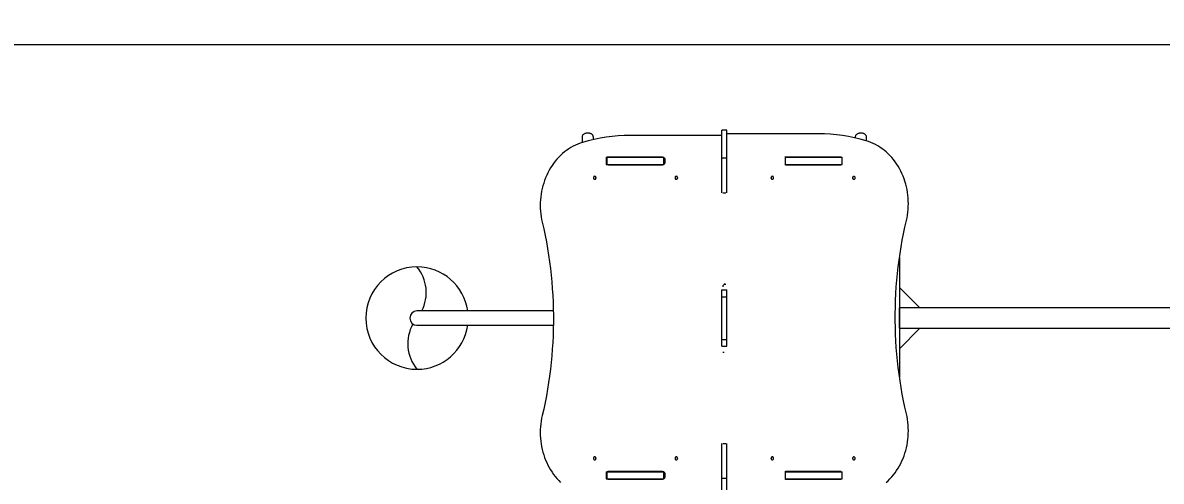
# Model space of a CAD drawing. Header units: millimetres. Extents: x -5819 to 4716, y -5547 to 4789.
# Drawn here: x -1952 to 1382, y 711 to 2054 of the extents above; entities that cross this region are included whole.
import ezdxf

# ---------------------------------------------------------------- set-up
doc = ezdxf.new("R2010")
doc.units = ezdxf.units.MM
doc.layers.add('DIKOM_РАЗМЕР_ЗОНА', color=7, linetype='Continuous')
doc.layers.add('DIKOM_РАЗМЕР_ОБЪЕКТА', color=7, linetype='Continuous')
doc.styles.add('style1', font='arial.ttf', dxfattribs={"width": 0.8})
doc.dimstyles.new('1-50', dxfattribs={"dimtxt": 300, "dimasz": 200, "dimexe": 100, "dimexo": 0, "dimgap": 100, "dimtad": 1, "dimtxsty": 'style1', "dimcen": 200, "dimclrd": 7, "dimclre": 7, "dimclrt": 7, "dimadec": 1, "dimazin": 2, "dimtfac": 1, "dimtmove": 0, "dimatfit": 2, "dimfxl": 0, "dimlwd": 25, "dimlwe": 18, "dimarcsym": 0})

# ---------------------------------------------------------------- blocks, each defined once
blk = doc.blocks.new('*D12')
at = {"layer": 'Defpoints', "color": 0, "transparency": 16777216}
for p in [(-3222.5, 1989.2), (4715.7, 1989.2), (452.7, -2710.8)]:
    blk.add_point(p, dxfattribs=at)
at = {"layer": 'DIKOM_РАЗМЕР_ОБЪЕКТА', "color": 7, "lineweight": 18, "transparency": 16777216}
for p, q in [((4715.7, 1989.2), (-3322.5, 1989.2)), ((452.7, -2710.8), (-3322.5, -2710.8))]:
    blk.add_line(p, q, dxfattribs=at)
at = {"layer": 'DIKOM_РАЗМЕР_ОБЪЕКТА', "color": 7, "lineweight": 25, "transparency": 16777216}
blk.add_line((-3222.5, -2510.8), (-3222.5, 1789.2), dxfattribs=at)
at = {"layer": 'DIKOM_РАЗМЕР_ОБЪЕКТА', "color": 7, "transparency": 16777216}
for points in [[(-3255.9, 1789.2), (-3189.2, 1789.2), (-3222.5, 1989.2)], [(-3255.9, -2510.8), (-3189.2, -2510.8), (-3222.5, -2710.8)]]:
    blk.add_solid(points, dxfattribs=at)
at = {"layer": 'DIKOM_РАЗМЕР_ОБЪЕКТА', "color": 7, "transparency": 16777216, "insert": (-3475.7, -1154.8), "char_height": 300, "attachment_point": 5, "rotation": 90, "style": 'style1'}
blk.add_mtext('4700', dxfattribs=at)
blk = doc.blocks.new('*D14')
at = {"layer": 'Defpoints', "color": 0, "transparency": 16777216}
for p in [(3531.7, 4789.1), (-5368.5, -4210.8), (373.4, -4210.8)]:
    blk.add_point(p, dxfattribs=at)
at = {"layer": 'DIKOM_РАЗМЕР_ЗОНА', "color": 7, "lineweight": 18, "transparency": 16777216}
for p, q in [((3531.7, 4789.1), (-5468.5, 4789.1)), ((373.4, -4210.8), (-5468.5, -4210.8))]:
    blk.add_line(p, q, dxfattribs=at)
at = {"layer": 'DIKOM_РАЗМЕР_ЗОНА', "color": 7, "lineweight": 25, "transparency": 16777216}
blk.add_line((-5368.5, 4589.1), (-5368.5, -4010.8), dxfattribs=at)
at = {"layer": 'DIKOM_РАЗМЕР_ЗОНА', "color": 7, "transparency": 16777216}
for points in [[(-5401.8, 4589.1), (-5335.2, 4589.1), (-5368.5, 4789.1)], [(-5401.8, -4010.8), (-5335.2, -4010.8), (-5368.5, -4210.8)]]:
    blk.add_solid(points, dxfattribs=at)
at = {"layer": 'DIKOM_РАЗМЕР_ЗОНА', "color": 7, "transparency": 16777216, "insert": (-5621.7, -1249.3), "char_height": 300, "attachment_point": 5, "rotation": 90, "style": 'style1'}
blk.add_mtext('9000', dxfattribs=at)

msp = doc.modelspace()

# ---------------------------------------------------------------- linework, layer by layer
at = {"color": 7, "linetype": 'Continuous', "lineweight": 15}
for p, q in [((109.696, 1738.859), (94.696, 1738.859)), ((94.696, 1657.684), (94.696, 1738.859)), ((109.696, 1657.684), (109.696, 1738.859)), ((-165.473, 1723.452), (-172.973, 1723.452)), ((94.696, 1723.452), (-172.973, 1723.452)), ((377.374, 1728.411), (109.696, 1728.411)), ((377.374, 1728.411), (369.874, 1728.411)), ((-243.303, 1659.587), (-243.303, 1638.587)), ((-243.303, 1659.587), (-242.191, 1659.587)), ((-243.303, 1638.587), (-242.191, 1638.587)), ((-242.191, 1659.587), (-242.191, 1638.587)), ((-242.191, 1659.587), (-75.459, 1659.587)), ((-242.191, 1638.587), (-75.459, 1638.587)), ((-78.449, 1660.337), (-237.364, 1660.337)), ((-237.364, 1637.837), (-78.449, 1637.837)), ((-231.915, 1638.154), (-231.915, 1638.587)), ((-75.459, 1659.587), (-75.459, 1638.587)), ((-70.654, 1646.837), (-70.654, 1651.337)), ((94.696, 1657.684), (109.696, 1657.684)), ((94.696, 1555.886), (94.696, 1657.684)), ((109.696, 1555.886), (109.696, 1657.684)), ((280.203, 1659.587), (280.203, 1638.587)), ((280.203, 1659.587), (446.595, 1659.587)), ((280.203, 1638.587), (446.595, 1638.587)), ((441.765, 1660.337), (282.849, 1660.337)), ((282.849, 1637.837), (441.765, 1637.837)), ((436.318, 1638.587), (436.318, 1638.155)), ((446.595, 1659.587), (446.595, 1638.587)), ((446.595, 1659.587), (447.707, 1659.587)), ((446.595, 1638.587), (447.707, 1638.587)), ((447.707, 1638.587), (447.707, 1659.587)), ((97.685, 1555.886), (106.714, 1555.886)), ((615.202, 1366.424), (615.202, 1015.709)), ((94.696, 1271.027), (109.696, 1271.027)), ((94.696, 1250.983), (94.696, 1271.027)), ((102.621, 1288.117), (106.715, 1288.117)), ((109.696, 1250.983), (109.696, 1271.027)), ((615.202, 1278.587), (675.202, 1218.587)), ((94.696, 1250.983), (109.696, 1250.983)), ((94.696, 1126.191), (94.696, 1250.983)), ((109.696, 1126.191), (109.696, 1250.983)), ((-398.647, 1209.587), (-797.798, 1209.587)), ((615.202, 1158.587), (615.202, 1218.587)), ((4175.182, 1218.587), (615.202, 1218.587)), ((-797.798, 1167.587), (-398.568, 1167.587)), ((675.202, 1158.587), (615.202, 1098.587)), ((615.202, 1158.587), (4175.182, 1158.587)), ((94.696, 1126.191), (109.696, 1126.191)), ((94.696, 1106.147), (94.696, 1126.191)), ((94.696, 1106.147), (109.696, 1106.147)), ((109.696, 1106.147), (109.696, 1126.191)), ((97.686, 1089.057), (101.779, 1089.057)), ((94.696, 719.489), (94.696, 821.287)), ((97.687, 821.287), (106.715, 821.287)), ((109.696, 719.489), (109.696, 821.287)), ((-243.303, 738.587), (-243.303, 717.587)), ((-243.303, 738.587), (-242.191, 738.587)), ((-242.191, 738.587), (-242.191, 717.587)), ((-242.191, 738.587), (-75.459, 738.587)), ((-78.449, 739.337), (-237.364, 739.337)), ((-231.918, 738.587), (-231.918, 739.019)), ((-75.459, 738.587), (-75.459, 717.587)), ((280.203, 738.587), (280.203, 717.587)), ((280.203, 738.587), (446.595, 738.587)), ((441.765, 739.337), (282.849, 739.337)), ((436.318, 739.019), (436.318, 738.587)), ((446.595, 738.587), (446.595, 717.587)), ((446.595, 738.587), (447.707, 738.587)), ((447.707, 717.587), (447.707, 738.587)), ((-243.303, 717.587), (-242.191, 717.587)), ((-242.191, 717.587), (-75.459, 717.587)), ((-237.364, 716.837), (-78.449, 716.837)), ((-70.654, 725.837), (-70.654, 730.337)), ((94.696, 719.489), (109.696, 719.489)), ((94.696, 638.314), (94.696, 719.489)), ((109.696, 638.314), (109.696, 719.489)), ((280.203, 717.587), (446.595, 717.587)), ((282.849, 716.837), (441.765, 716.837)), ((446.595, 717.587), (447.707, 717.587))]:
    msp.add_line(p, q, dxfattribs=at)
at = {"color": 7, "linetype": 'Continuous', "lineweight": 15, "flags": 128}
for points in [[(-313.278, 1702.947), (-320.248, 1700.686), (-327.126, 1698.074), (-333.897, 1695.115), (-340.549, 1691.815), (-347.069, 1688.18), (-353.444, 1684.217), (-359.662, 1679.935), (-365.71, 1675.341), (-371.578, 1670.443), (-377.254, 1665.253), (-382.726, 1659.78), (-387.985, 1654.033), (-393.019, 1648.025), (-397.82, 1641.768), (-402.378, 1635.272), (-406.684, 1628.551), (-410.73, 1621.619), (-414.507, 1614.487), (-418.01, 1607.17), (-421.23, 1599.682), (-424.162, 1592.039), (-426.8, 1584.253), (-429.138, 1576.341), (-431.173, 1568.318), (-432.901, 1560.2), (-434.317, 1552.001), (-435.42, 1543.739), (-436.207, 1535.428), (-436.676, 1527.086), (-436.828, 1518.728), (-436.66, 1510.37), (-436.175, 1502.029), (-435.372, 1493.72), (-434.253, 1485.461), (-432.821, 1477.266), (-431.078, 1469.152)], [(635.479, 1474.111), (637.222, 1482.225), (638.654, 1490.42), (639.773, 1498.68), (640.576, 1506.988), (641.061, 1515.329), (641.228, 1523.687), (641.077, 1532.045), (640.608, 1540.388), (639.821, 1548.698), (638.718, 1556.961), (637.302, 1565.159), (635.574, 1573.278), (633.539, 1581.301), (631.2, 1589.213), (628.563, 1596.998), (625.631, 1604.642), (622.411, 1612.13), (618.908, 1619.446), (615.13, 1626.578), (611.085, 1633.511), (606.779, 1640.232), (602.221, 1646.727), (597.42, 1652.985), (592.386, 1658.993), (587.127, 1664.739), (581.655, 1670.213), (575.979, 1675.403), (570.111, 1680.3), (564.062, 1684.894), (557.844, 1689.177), (551.469, 1693.139), (544.95, 1696.774), (538.298, 1700.074), (531.526, 1703.034), (524.649, 1705.646), (517.679, 1707.906)], [(-277.418, 1603.987), (-278.491, 1603.809), (-279.478, 1603.288), (-280.298, 1602.468), (-280.884, 1601.415), (-281.19, 1600.213), (-281.19, 1598.961), (-280.884, 1597.759), (-280.298, 1596.705), (-279.478, 1595.885), (-278.491, 1595.365), (-277.418, 1595.187), (-276.344, 1595.365), (-275.358, 1595.885), (-274.538, 1596.705), (-273.952, 1597.759), (-273.646, 1598.961), (-273.646, 1600.213), (-273.952, 1601.415), (-274.538, 1602.468), (-275.358, 1603.288), (-276.344, 1603.809), (-277.418, 1603.987)], [(-38.395, 1603.987), (-39.468, 1603.809), (-40.455, 1603.288), (-41.275, 1602.468), (-41.861, 1601.415), (-42.167, 1600.213), (-42.167, 1598.961), (-41.861, 1597.759), (-41.275, 1596.705), (-40.455, 1595.885), (-39.468, 1595.365), (-38.395, 1595.187), (-37.321, 1595.365), (-36.335, 1595.885), (-35.515, 1596.705), (-34.929, 1597.759), (-34.623, 1598.961), (-34.623, 1600.213), (-34.929, 1601.415), (-35.515, 1602.468), (-36.335, 1603.288), (-37.321, 1603.809), (-38.395, 1603.987)], [(242.795, 1595.187), (243.869, 1595.365), (244.856, 1595.885), (245.675, 1596.705), (246.262, 1597.759), (246.567, 1598.961), (246.567, 1600.213), (246.262, 1601.415), (245.675, 1602.468), (244.856, 1603.288), (243.869, 1603.809), (242.795, 1603.987), (241.722, 1603.809), (240.735, 1603.288), (239.916, 1602.468), (239.329, 1601.415), (239.024, 1600.213), (239.024, 1598.961), (239.329, 1597.759), (239.916, 1596.705), (240.735, 1595.885), (241.722, 1595.365), (242.795, 1595.187)], [(481.818, 1595.187), (482.892, 1595.365), (483.879, 1595.885), (484.698, 1596.705), (485.285, 1597.759), (485.59, 1598.961), (485.59, 1600.213), (485.285, 1601.415), (484.698, 1602.468), (483.879, 1603.288), (482.892, 1603.809), (481.818, 1603.987), (480.745, 1603.809), (479.758, 1603.288), (478.939, 1602.468), (478.352, 1601.415), (478.047, 1600.213), (478.047, 1598.961), (478.352, 1597.759), (478.939, 1596.705), (479.758, 1595.885), (480.745, 1595.365), (481.818, 1595.187)], [(-431.078, 1469.152), (-426.747, 1450.045), (-422.72, 1430.849), (-418.997, 1411.572), (-415.58, 1392.22), (-412.47, 1372.798), (-409.668, 1353.315), (-407.174, 1333.775), (-404.991, 1314.186), (-403.118, 1294.554), (-401.557, 1274.886), (-400.307, 1255.188), (-399.369, 1235.467), (-398.744, 1215.73), (-398.431, 1195.982), (-398.431, 1176.232), (-398.744, 1156.484), (-399.369, 1136.747), (-400.307, 1117.026), (-401.557, 1097.328), (-403.118, 1077.66), (-404.991, 1058.028), (-407.174, 1038.439), (-409.668, 1018.899), (-412.47, 999.416), (-415.58, 979.994), (-418.997, 960.642), (-422.72, 941.365), (-426.747, 922.169), (-431.078, 903.062)], [(635.479, 908.022), (631.148, 927.129), (627.121, 946.324), (623.398, 965.601), (619.98, 984.954), (616.87, 1004.375), (614.068, 1023.859), (611.575, 1043.399), (609.392, 1062.988), (607.519, 1082.62), (605.958, 1102.288), (604.708, 1121.986), (603.77, 1141.706), (603.144, 1161.444), (602.832, 1181.191), (602.832, 1200.942), (603.144, 1220.689), (603.77, 1240.427), (604.708, 1260.148), (605.958, 1279.845), (607.519, 1299.514), (609.392, 1319.145), (611.575, 1338.734), (614.068, 1358.274), (616.87, 1377.758), (619.98, 1397.179), (623.398, 1416.532), (627.121, 1435.809), (631.148, 1455.004), (635.479, 1474.111)], [(-431.078, 903.062), (-432.821, 894.948), (-434.253, 886.753), (-435.372, 878.494), (-436.175, 870.185), (-436.66, 861.844), (-436.828, 853.486), (-436.676, 845.128), (-436.207, 836.786), (-435.42, 828.475), (-434.317, 820.213), (-432.901, 812.014), (-431.173, 803.896), (-429.138, 795.873), (-426.8, 787.961), (-424.162, 780.175), (-421.23, 772.532), (-418.01, 765.044), (-414.507, 757.727), (-410.73, 750.595), (-406.684, 743.663), (-402.378, 736.942), (-397.82, 730.446), (-393.019, 724.189), (-387.985, 718.181), (-382.726, 712.434), (-377.254, 706.961)], [(575.979, 706.73), (581.655, 711.92), (587.127, 717.394), (592.386, 723.14), (597.42, 729.148), (602.221, 735.406), (606.779, 741.901), (611.085, 748.622), (615.13, 755.555), (618.908, 762.687), (622.411, 770.004), (625.631, 777.491), (628.563, 785.135), (631.2, 792.92), (633.539, 800.832), (635.574, 808.855), (637.302, 816.974), (638.718, 825.172), (639.821, 833.435), (640.608, 841.745), (641.077, 850.088), (641.228, 858.446), (641.061, 866.804), (640.576, 875.145), (639.773, 883.453), (638.654, 891.713), (637.222, 899.908), (635.479, 908.022)], [(-277.418, 781.987), (-278.491, 781.809), (-279.478, 781.288), (-280.298, 780.468), (-280.884, 779.415), (-281.19, 778.213), (-281.19, 776.961), (-280.884, 775.759), (-280.298, 774.705), (-279.478, 773.885), (-278.491, 773.365), (-277.418, 773.187), (-276.344, 773.365), (-275.358, 773.885), (-274.538, 774.705), (-273.952, 775.759), (-273.646, 776.961), (-273.646, 778.213), (-273.952, 779.415), (-274.538, 780.468), (-275.358, 781.288), (-276.344, 781.809), (-277.418, 781.987)], [(-38.395, 781.987), (-39.468, 781.809), (-40.455, 781.288), (-41.275, 780.468), (-41.861, 779.415), (-42.167, 778.213), (-42.167, 776.961), (-41.861, 775.759), (-41.275, 774.705), (-40.455, 773.885), (-39.468, 773.365), (-38.395, 773.187), (-37.321, 773.365), (-36.335, 773.885), (-35.515, 774.705), (-34.929, 775.759), (-34.623, 776.961), (-34.623, 778.213), (-34.929, 779.415), (-35.515, 780.468), (-36.335, 781.288), (-37.321, 781.809), (-38.395, 781.987)], [(242.795, 773.187), (243.869, 773.365), (244.856, 773.885), (245.675, 774.705), (246.262, 775.759), (246.567, 776.961), (246.567, 778.213), (246.262, 779.415), (245.675, 780.468), (244.856, 781.288), (243.869, 781.809), (242.795, 781.987), (241.722, 781.809), (240.735, 781.288), (239.916, 780.468), (239.329, 779.415), (239.024, 778.213), (239.024, 776.961), (239.329, 775.759), (239.916, 774.705), (240.735, 773.885), (241.722, 773.365), (242.795, 773.187)], [(481.818, 773.187), (482.892, 773.365), (483.879, 773.885), (484.698, 774.705), (485.285, 775.759), (485.59, 776.961), (485.59, 778.213), (485.285, 779.415), (484.698, 780.468), (483.879, 781.288), (482.892, 781.809), (481.818, 781.987), (480.745, 781.809), (479.758, 781.288), (478.939, 780.468), (478.352, 779.415), (478.047, 778.213), (478.047, 776.961), (478.352, 775.759), (478.939, 774.705), (479.758, 773.885), (480.745, 773.365), (481.818, 773.187)]]:
    msp.add_lwpolyline(points, dxfattribs=at)
at = {"color": 7, "linetype": 'Continuous', "lineweight": 15}
for centre, radius, start, end in [((-172.656, 1231.015), 492.437, 90.036877, 106.592515), ((377.125, 1236.443), 491.968, 73.399526, 89.971046), ((-237.337, 1653.381), 6.956, 90.223077, 116.852301), ((-237.336, 1644.796), 6.959, 243.153961, 269.771697), ((-229.837, 1653.379), 6.958, 90.225712, 116.849417), ((-229.836, 1644.797), 6.961, 243.156847, 269.769061), ((-79.098, 1651.899), 8.462, 356.188434, 85.598299), ((-79.098, 1646.274), 8.462, 274.401693, 3.811386), ((282.876, 1653.379), 6.958, 90.225606, 116.849647), ((282.877, 1644.797), 6.96, 243.156616, 269.769167), ((434.237, 1653.379), 6.958, 63.150353, 89.774269), ((434.237, 1644.797), 6.96, 270.230958, 296.843383), ((441.737, 1653.379), 6.958, 63.150583, 89.774288), ((441.737, 1644.797), 6.961, 270.230939, 296.843153), ((-268.667, 1599.587), 5.062, 171.124406, 188.875594), ((-268.658, 1599.587), 5.067, 171.244267, 188.755733), ((-29.64, 1599.587), 5.065, 171.130423, 188.869577), ((-29.638, 1599.587), 5.065, 171.245419, 188.754581), ((234.042, 1599.587), 5.064, 351.127481, 8.872519), ((473.065, 1599.587), 5.064, 351.127481, 8.872519), ((-797.798, 1188.587), 150, 90, 270), ((-888.038, 1263.587), 117.338, 332.599456, 39.730558), ((-797.798, 1188.587), 150, 8.047846, 90), ((106.381, 1280.189), 8.707, 104.175791, 182.929174), ((-797.798, 1188.587), 21, 90, 270), ((-797.798, 1188.587), 21, 90, 180), ((-707.558, 1113.587), 117.338, 150.537394, 219.730558), ((-797.798, 1188.587), 21, 180, 270), ((-797.798, 1188.587), 150, 270, 351.952154), ((-268.667, 777.587), 5.062, 171.124406, 188.875594), ((-29.64, 777.587), 5.065, 171.130423, 188.869577), ((-29.638, 777.587), 5.065, 171.245419, 188.754581), ((234.042, 777.587), 5.064, 351.127481, 8.872519), ((473.065, 777.587), 5.064, 351.127481, 8.872519), ((-237.336, 732.378), 6.959, 90.228303, 116.846039), ((-229.836, 732.376), 6.961, 90.230939, 116.843153), ((-79.098, 730.899), 8.462, 356.188614, 85.598307), ((282.877, 732.376), 6.96, 90.230833, 116.843384), ((434.237, 732.376), 6.96, 63.156617, 89.769042), ((441.737, 732.376), 6.961, 63.156847, 89.769061), ((-237.337, 723.793), 6.956, 243.147699, 269.776923), ((-229.837, 723.794), 6.958, 243.150583, 269.774288), ((-79.098, 725.274), 8.462, 274.401701, 3.811566), ((282.876, 723.794), 6.958, 243.150353, 269.774394), ((434.237, 723.794), 6.958, 270.225731, 296.849647), ((441.737, 723.794), 6.958, 270.225712, 296.849417)]:
    msp.add_arc(centre, radius, start, end, dxfattribs=at)
for points, knots in [([(-281.298, 1719.587), (-281.353, 1720.261), (-281.469, 1721.679), (-282.414, 1723.742), (-283.914, 1725.662), (-285.902, 1727.301), (-288.15, 1728.577), (-290.428, 1729.475), (-292.647, 1730.073), (-294.992, 1730.469), (-297.712, 1730.647), (-300.899, 1730.471), (-304.339, 1729.79), (-307.699, 1728.519), (-310.619, 1726.688), (-312.764, 1724.444), (-314.069, 1722.018), (-314.226, 1720.357), (-314.298, 1719.587)], [0, 0, 0, 0, 0.04633222, 0.09737758, 0.15341121, 0.21313319, 0.27355631, 0.33082926, 0.3813374, 0.43158135, 0.49443433, 0.56871258, 0.65082226, 0.73500162, 0.81488928, 0.88597405, 0.9471358, 1, 1, 1, 1]), ([(-314.298, 1719.587), (-314.298, 1719.507), (-314.298, 1719.354), (-314.298, 1718.211), (-314.298, 1716.602), (-314.298, 1714.653), (-314.298, 1712.53), (-314.298, 1710.354), (-314.298, 1708.232), (-314.298, 1706.243), (-314.298, 1704.422), (-314.298, 1703.237), (-314.298, 1702.634), (-314.298, 1702.589)], [0, 0, 0, 0, 0.15874407, 0.30471046, 0.43674729, 0.55459944, 0.65850815, 0.74909276, 0.82725982, 0.89389723, 0.94986455, 0.99628869, 1, 1, 1, 1]), ([(-281.298, 1711.292), (-281.298, 1711.659), (-281.298, 1712.872), (-281.298, 1714.64), (-281.298, 1716.607), (-281.298, 1718.209), (-281.298, 1719.355), (-281.298, 1719.507), (-281.298, 1719.587)], [0, 0, 0, 0, 0.06419953, 0.21186333, 0.37934204, 0.56697849, 0.77441012, 1, 1, 1, 1]), ([(518.702, 1719.587), (518.647, 1720.261), (518.531, 1721.679), (517.586, 1723.742), (516.086, 1725.662), (514.098, 1727.301), (511.85, 1728.577), (509.572, 1729.475), (507.353, 1730.073), (505.008, 1730.469), (502.288, 1730.647), (499.101, 1730.471), (495.661, 1729.79), (492.301, 1728.519), (489.381, 1726.688), (487.236, 1724.444), (485.931, 1722.018), (485.774, 1720.357), (485.702, 1719.587)], [0, 0, 0, 0, 0.04633213, 0.09737776, 0.1534114, 0.21313338, 0.27355651, 0.33082946, 0.38133694, 0.4315809, 0.49443388, 0.56871214, 0.65082183, 0.73500118, 0.81488943, 0.88597373, 0.9471358, 1, 1, 1, 1]), ([(485.702, 1719.587), (485.702, 1719.511), (485.702, 1719.365), (485.702, 1718.175), (485.702, 1717.081), (485.702, 1716.237), (485.702, 1716.132)], [0, 0, 0, 0, 0.34841601, 0.66878719, 0.9585854, 1, 1, 1, 1]), ([(518.702, 1707.578), (518.702, 1707.75), (518.702, 1708.703), (518.702, 1710.342), (518.702, 1712.534), (518.702, 1714.652), (518.702, 1716.603), (518.702, 1718.211), (518.702, 1719.354), (518.702, 1719.507), (518.702, 1719.587)], [0, 0, 0, 0, 0.02038815, 0.11295082, 0.22021792, 0.34326293, 0.48281929, 0.63917264, 0.81202088, 1, 1, 1, 1])]:
    msp.add_open_spline(points, degree=3, knots=knots, dxfattribs=at)

# ---------------------------------------------------------------- dimensions: what is measured, and where the dimension line sits
at = {"layer": 'DIKOM_РАЗМЕР_ЗОНА', "color": 3}
dim = msp.add_linear_dim(base=(-5368.488, -4210.756), p1=(3531.688, 4789.073), p2=(373.368, -4210.756), angle=90, text='9000', dimstyle='1-50', dxfattribs=at)
dim.commit()
dim.dimension.update_dxf_attribs({"geometry": '*D14', "text_midpoint": (-5368.488, -1249.311), "dimtype": 160})
at = {"layer": 'DIKOM_РАЗМЕР_ОБЪЕКТА', "color": 3}
dim = msp.add_linear_dim(base=(-3222.544, 1989.244), p1=(452.687, -2710.756), p2=(4715.706, 1989.244), angle=90, dimstyle='1-50', dxfattribs=at)
dim.commit()
dim.dimension.update_dxf_attribs({"geometry": '*D12', "text_midpoint": (-3222.544, -1154.777), "dimtype": 160})

doc.saveas('drawing.dxf')
